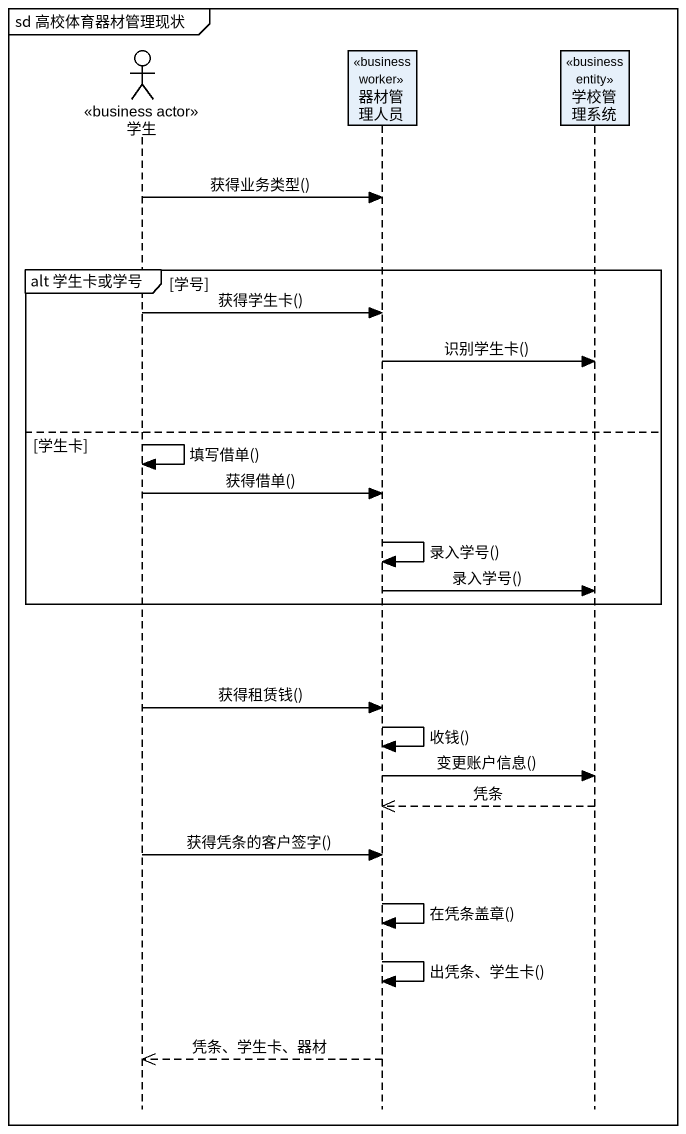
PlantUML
@startuml
mainframe sd 高校体育器材管理现状
hide footbox
actor 学生 <<business actor>>
participant 器材管理人员 <<business worker>>
participant 学校管理系统 <<business entity>>

学生 -> 器材管理人员 : 获得业务类型()
group alt 学生卡或学号 [学号]
  学生 -> 器材管理人员 : 获得学生卡()
  器材管理人员 -> 学校管理系统 : 识别学生卡()
else 学生卡
  学生 -> 学生 : 填写借单()
  学生 -> 器材管理人员 : 获得借单()
  器材管理人员 -> 器材管理人员 : 录入学号()
  器材管理人员 -> 学校管理系统 : 录入学号()
end
学生 -> 器材管理人员 : 获得租赁钱()
器材管理人员 -> 器材管理人员 : 收钱()
器材管理人员 -> 学校管理系统 : 变更账户信息()
学校管理系统 -->> 器材管理人员 : 凭条
学生 -> 器材管理人员 : 获得凭条的客户签字()
器材管理人员 -> 器材管理人员 : 在凭条盖章()
器材管理人员 -> 器材管理人员 : 出凭条、学生卡()
器材管理人员 -->> 学生 : 凭条、学生卡、器材
@enduml
